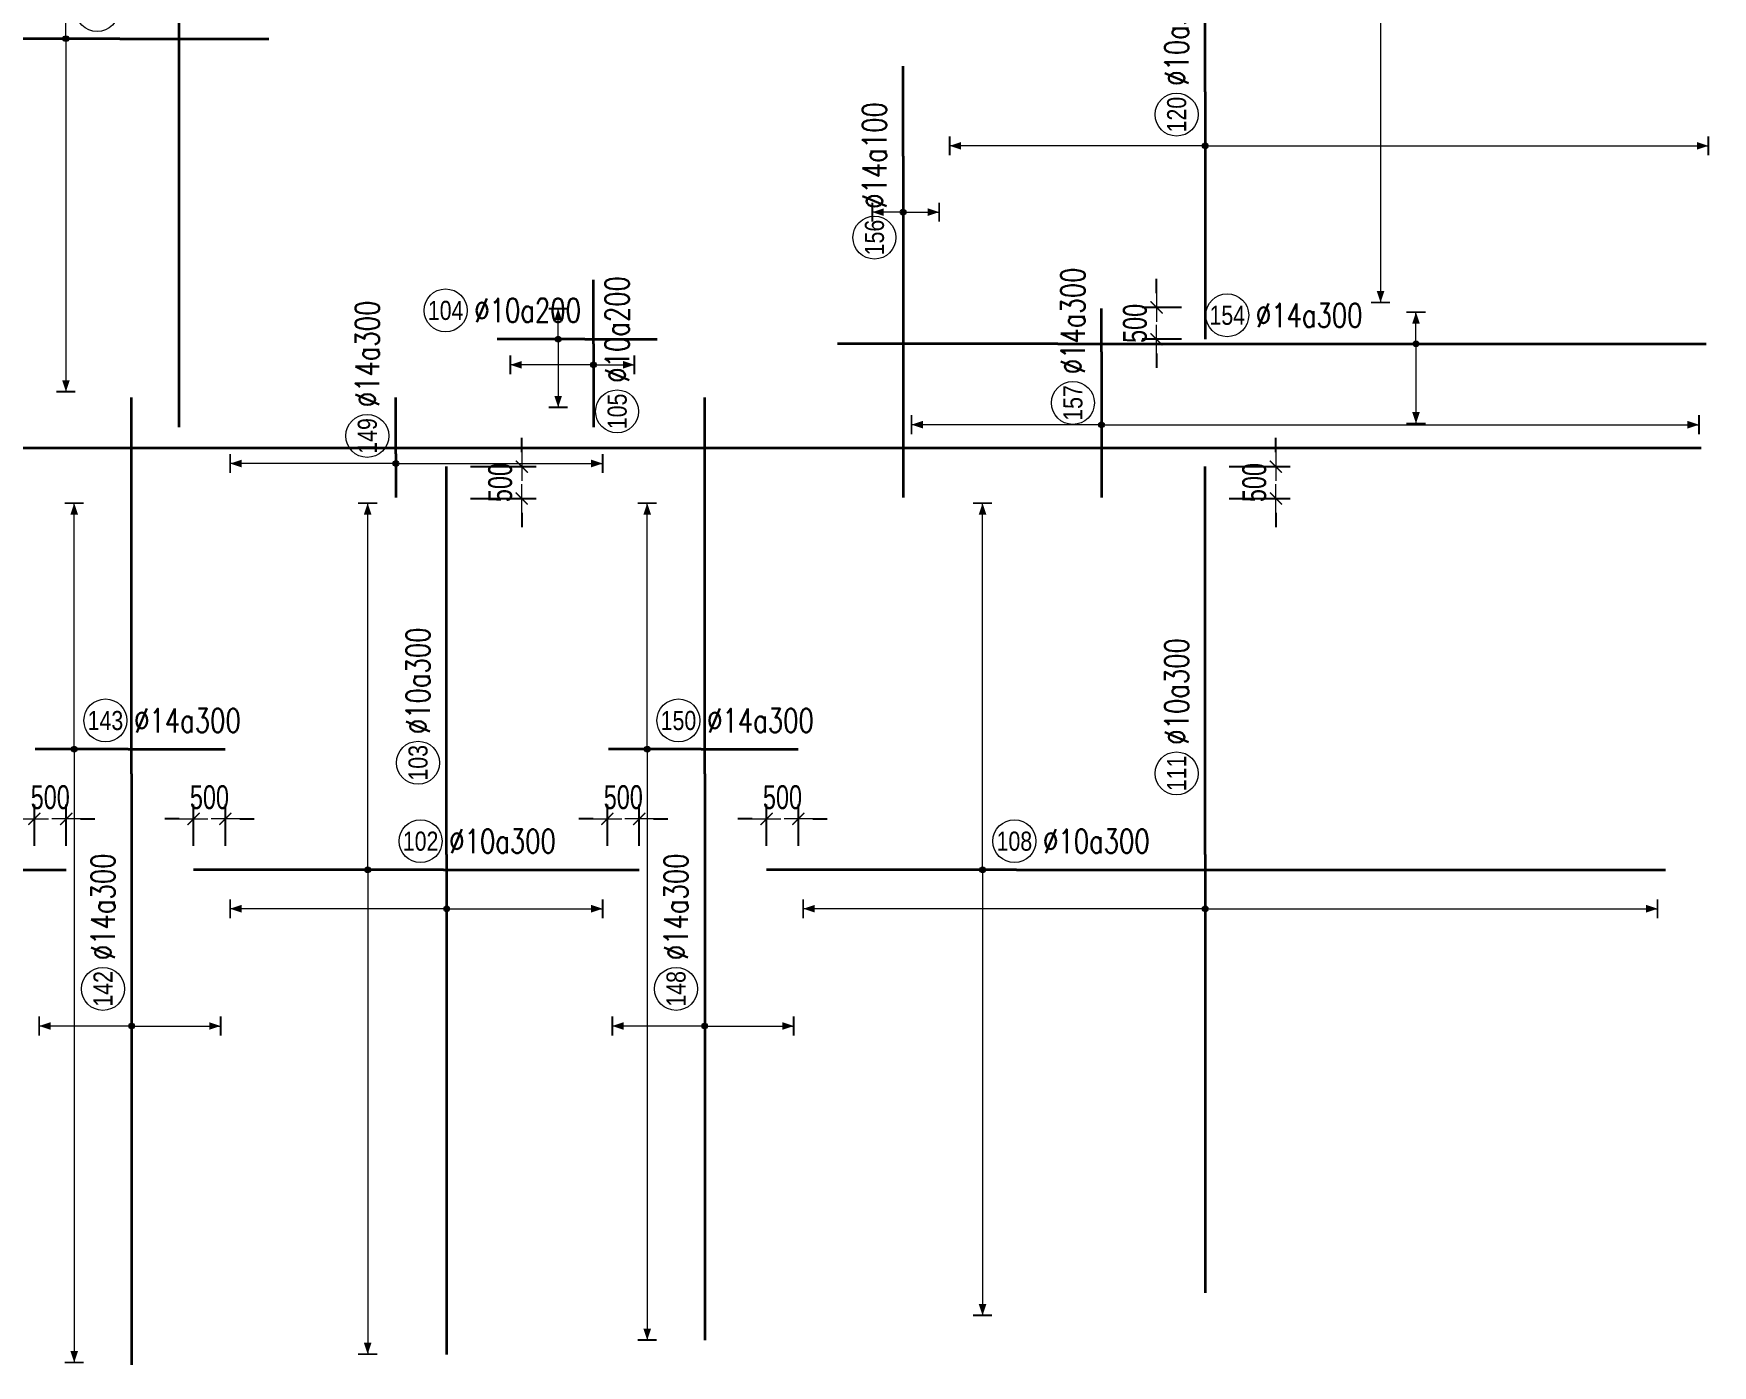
# Model space of a CAD drawing. Header units: millimetres. Extents: x -179076 to 505271, y -34263 to 117995.
# Drawn here: x 62188 to 88556, y 37081 to 58000 of the extents above; entities that cross this region are included whole.
import ezdxf
from ezdxf.enums import TextEntityAlignment as Align

# ---------------------------------------------------------------- set-up
doc = ezdxf.new("R2010")
doc.units = ezdxf.units.MM
doc.layers.get('0').update_dxf_attribs({"lineweight": 20})
doc.layers.get('Defpoints').update_dxf_attribs({"color": 151, "lineweight": 9})
for name, color, linetype, lineweight in [('NDC_S_DIM', 1, 'Continuous', 15), ('NDC_S_REBAR', 4, 'Continuous', 35), ('NDC_S_VN TEXT', 7, 'Continuous', 20)]:
    doc.layers.add(name, color=color, linetype=linetype, lineweight=lineweight)
doc.styles.add('ARIAL', font='arial.ttf', dxfattribs={"width": 0.8})
doc.styles.add('NDC_DIM', font='', dxfattribs={"width": 0.75})
doc.styles.add('NDC_EN TXT', font='romans.shx', dxfattribs={"width": 0.8})
doc.styles.get('NDC_DIM').set_extended_font_data('Dotum')
doc.dimstyles.new('NDC_dim_150', dxfattribs={"dimscale": 150, "dimtxt": 2.5, "dimasz": 1.5, "dimexe": 1.5, "dimexo": 2.5, "dimgap": 1, "dimtad": 1, "dimdec": 0, "dimzin": 0, "dimdsep": 46, "dimtxsty": 'NDC_DIM', "dimblk": 'DIMMARK', "dimcen": 0.09, "dimdle": 1.2, "dimclrd": 1, "dimclre": 1, "dimclrt": 3, "dimadec": 0, "dimazin": 0, "dimtfac": 1, "dimtdec": 0, "dimtix": 1, "dimtofl": 0, "dimtmove": 0, "dimatfit": 3, "dimfxl": 8, "dimfxlon": 1, "dimtolj": 1, "dimtzin": 0, "dimarcsym": 0})

# ---------------------------------------------------------------- blocks, each defined once
blk = doc.blocks.new('DIMMARK')
at = {"layer": 'NDC_S_DIM', "color": 1}
blk.add_line((-1.5, 0), (1, 0), dxfattribs=at)
at = {"layer": 'NDC_S_DIM', "color": 2, "const_width": 0.1}
blk.add_lwpolyline([(-0.42, -0.42), (0.42, 0.42)], dxfattribs=at)
blk = doc.blocks.new('*D256')
at = {"layer": 'Defpoints', "color": 0, "transparency": 16777216}
for p in [(79825, 53698), (80590, 53698), (80590, 53198)]:
    blk.add_point(p, dxfattribs=at)
at = {"layer": 'NDC_S_DIM', "color": 1, "lineweight": -2, "transparency": 16777216}
for p, q in [((79825, 53923), (79825, 54148)), ((80215, 53698), (79600, 53698)), ((80215, 53198), (79600, 53198)), ((79825, 52973), (79825, 52748))]:
    blk.add_line(p, q, dxfattribs=at)
at = {"layer": 'NDC_S_DIM', "color": 1, "lineweight": -2, "transparency": 16777216, "xscale": 225, "yscale": 225, "zscale": 225}
for p, rotation in [((79825, 53698), 270), ((79825, 53198), 90)]:
    blk.add_blockref('DIMMARK', p, dxfattribs=dict(at, rotation=rotation))
at = {"layer": 'NDC_S_DIM', "color": 3, "transparency": 16777216, "insert": (79487, 53448), "char_height": 375, "attachment_point": 5, "rotation": 90, "style": 'NDC_DIM'}
blk.add_mtext('\\A1;500', dxfattribs=at)
blk = doc.blocks.new('*D257')
at = {"layer": 'Defpoints', "color": 0, "transparency": 16777216}
for p in [(80590, 51198), (80590, 50698), (81700, 50698)]:
    blk.add_point(p, dxfattribs=at)
at = {"layer": 'NDC_S_DIM', "color": 1, "lineweight": -2, "transparency": 16777216}
for p, q in [((81700, 51423), (81700, 51648)), ((80965, 51198), (81925, 51198)), ((80965, 50698), (81925, 50698)), ((81700, 50473), (81700, 50248))]:
    blk.add_line(p, q, dxfattribs=at)
at = {"layer": 'NDC_S_DIM', "color": 1, "lineweight": -2, "transparency": 16777216, "xscale": 225, "yscale": 225, "zscale": 225}
for p, rotation in [((81700, 51198), 270), ((81700, 50698), 90)]:
    blk.add_blockref('DIMMARK', p, dxfattribs=dict(at, rotation=rotation))
at = {"layer": 'NDC_S_DIM', "color": 3, "transparency": 16777216, "insert": (81362, 50948), "char_height": 375, "attachment_point": 5, "rotation": 90, "style": 'NDC_DIM'}
blk.add_mtext('\\A1;500', dxfattribs=at)
blk = doc.blocks.new('*D258')
at = {"layer": 'Defpoints', "color": 0, "transparency": 16777216}
for p in [(74200, 45666), (73700, 44865), (74200, 44865)]:
    blk.add_point(p, dxfattribs=at)
at = {"layer": 'NDC_S_DIM', "color": 1, "lineweight": -2, "transparency": 16777216}
for p, q in [((73700, 45240), (73700, 45891)), ((74200, 45240), (74200, 45891)), ((73475, 45666), (73250, 45666)), ((74425, 45666), (74650, 45666))]:
    blk.add_line(p, q, dxfattribs=at)
at = {"layer": 'NDC_S_DIM', "color": 1, "lineweight": -2, "transparency": 16777216, "xscale": 225, "yscale": 225, "zscale": 225}
blk.add_blockref('DIMMARK', (73700, 45666), dxfattribs=at)
at = {"layer": 'NDC_S_DIM', "color": 1, "lineweight": -2, "transparency": 16777216, "xscale": 225, "yscale": 225, "zscale": 225, "rotation": 180}
blk.add_blockref('DIMMARK', (74200, 45666), dxfattribs=at)
at = {"layer": 'NDC_S_DIM', "color": 3, "transparency": 16777216, "insert": (73950, 46004), "char_height": 375, "attachment_point": 5, "style": 'NDC_DIM'}
blk.add_mtext('\\A1;500', dxfattribs=at)
blk = doc.blocks.new('*D259')
at = {"layer": 'Defpoints', "color": 0, "transparency": 16777216}
for p in [(71200, 45666), (71200, 44865), (71700, 44865)]:
    blk.add_point(p, dxfattribs=at)
at = {"layer": 'NDC_S_DIM', "color": 1, "lineweight": -2, "transparency": 16777216}
for p, q in [((71200, 45240), (71200, 45891)), ((71700, 45240), (71700, 45891)), ((70975, 45666), (70750, 45666)), ((71925, 45666), (72150, 45666))]:
    blk.add_line(p, q, dxfattribs=at)
at = {"layer": 'NDC_S_DIM', "color": 1, "lineweight": -2, "transparency": 16777216, "xscale": 225, "yscale": 225, "zscale": 225}
blk.add_blockref('DIMMARK', (71200, 45666), dxfattribs=at)
at = {"layer": 'NDC_S_DIM', "color": 1, "lineweight": -2, "transparency": 16777216, "xscale": 225, "yscale": 225, "zscale": 225, "rotation": 180}
blk.add_blockref('DIMMARK', (71700, 45666), dxfattribs=at)
at = {"layer": 'NDC_S_DIM', "color": 3, "transparency": 16777216, "insert": (71450, 46004), "char_height": 375, "attachment_point": 5, "style": 'NDC_DIM'}
blk.add_mtext('\\A1;500', dxfattribs=at)
blk = doc.blocks.new('*D260')
at = {"layer": 'Defpoints', "color": 0, "transparency": 16777216}
for p in [(65200, 45666), (64700, 44865), (65200, 44865)]:
    blk.add_point(p, dxfattribs=at)
at = {"layer": 'NDC_S_DIM', "color": 1, "lineweight": -2, "transparency": 16777216}
for p, q in [((64700, 45240), (64700, 45891)), ((65200, 45240), (65200, 45891)), ((64475, 45666), (64250, 45666)), ((65425, 45666), (65650, 45666))]:
    blk.add_line(p, q, dxfattribs=at)
at = {"layer": 'NDC_S_DIM', "color": 1, "lineweight": -2, "transparency": 16777216, "xscale": 225, "yscale": 225, "zscale": 225}
blk.add_blockref('DIMMARK', (64700, 45666), dxfattribs=at)
at = {"layer": 'NDC_S_DIM', "color": 1, "lineweight": -2, "transparency": 16777216, "xscale": 225, "yscale": 225, "zscale": 225, "rotation": 180}
blk.add_blockref('DIMMARK', (65200, 45666), dxfattribs=at)
at = {"layer": 'NDC_S_DIM', "color": 3, "transparency": 16777216, "insert": (64950, 46004), "char_height": 375, "attachment_point": 5, "style": 'NDC_DIM'}
blk.add_mtext('\\A1;500', dxfattribs=at)
blk = doc.blocks.new('*D261')
at = {"layer": 'Defpoints', "color": 0, "transparency": 16777216}
for p in [(62200, 45666), (62200, 44865), (62700, 44865)]:
    blk.add_point(p, dxfattribs=at)
at = {"layer": 'NDC_S_DIM', "color": 1, "lineweight": -2, "transparency": 16777216}
for p, q in [((62200, 45240), (62200, 45891)), ((62700, 45240), (62700, 45891)), ((61975, 45666), (61750, 45666)), ((62925, 45666), (63150, 45666))]:
    blk.add_line(p, q, dxfattribs=at)
at = {"layer": 'NDC_S_DIM', "color": 1, "lineweight": -2, "transparency": 16777216, "xscale": 225, "yscale": 225, "zscale": 225}
blk.add_blockref('DIMMARK', (62200, 45666), dxfattribs=at)
at = {"layer": 'NDC_S_DIM', "color": 1, "lineweight": -2, "transparency": 16777216, "xscale": 225, "yscale": 225, "zscale": 225, "rotation": 180}
blk.add_blockref('DIMMARK', (62700, 45666), dxfattribs=at)
at = {"layer": 'NDC_S_DIM', "color": 3, "transparency": 16777216, "insert": (62450, 46004), "char_height": 375, "attachment_point": 5, "style": 'NDC_DIM'}
blk.add_mtext('\\A1;500', dxfattribs=at)
blk = doc.blocks.new('*D269')
at = {"layer": 'Defpoints', "color": 0, "transparency": 16777216}
for p in [(68675, 51198), (68675, 50698), (69855, 50698)]:
    blk.add_point(p, dxfattribs=at)
at = {"layer": 'NDC_S_DIM', "color": 1, "lineweight": -2, "transparency": 16777216}
for p, q in [((69855, 51423), (69855, 51648)), ((69050, 51198), (70080, 51198)), ((69050, 50698), (70080, 50698)), ((69855, 50473), (69855, 50248))]:
    blk.add_line(p, q, dxfattribs=at)
at = {"layer": 'NDC_S_DIM', "color": 1, "lineweight": -2, "transparency": 16777216, "xscale": 225, "yscale": 225, "zscale": 225}
for p, rotation in [((69855, 51198), 270), ((69855, 50698), 90)]:
    blk.add_blockref('DIMMARK', p, dxfattribs=dict(at, rotation=rotation))
at = {"layer": 'NDC_S_DIM', "color": 3, "transparency": 16777216, "insert": (69518, 50948), "char_height": 375, "attachment_point": 5, "rotation": 90, "style": 'NDC_DIM'}
blk.add_mtext('\\A1;500', dxfattribs=at)
blk = doc.blocks.new('*U420')
h = blk.add_hatch(color=6)
edge = h.paths.add_edge_path()
edge.add_arc((-7.93, 0), 0.3, 0, 360)
at = {"layer": 'NDC_S_DIM', "color": 8}
for q in [(-7.93, 38.39), (-7.93, -51.8)]:
    blk.add_line((-7.93, 0), q, dxfattribs=at)
for points in [[(-8.93, 38.39, 0.2, 0.2, 0), (-6.93, 38.39, 0, 0, 0)], [(-8.93, -51.8, 0.2, 0.2, 0), (-6.93, -51.8, 0, 0, 0)]]:
    blk.add_lwpolyline(points, format="xyseb", dxfattribs=at)
at = {"layer": 'NDC_S_DIM'}
blk.add_circle((-2.39, 3), 2.25, dxfattribs=at)
at = {"layer": 'NDC_S_DIM', "color": 6}
blk.add_circle((-7.93, 0), 0.3, dxfattribs=at)
at = {"layer": 'NDC_S_DIM', "color": 8}
for points in [[(-8.33, 37.19), (-7.93, 38.39), (-7.53, 37.19)], [(-8.33, -50.6), (-7.93, -51.8), (-7.53, -50.6)]]:
    blk.add_solid(points, dxfattribs=at)
at = {"layer": 'NDC_S_REBAR'}
for p, q in [((0, 0), (-26.16, 0)), ((-26.16, 0), (-26.16, 0)), ((0, 0), (20.5, 0)), ((20.5, 0), (20.5, 0)), ((20.5, 0), (20.5, 0)), ((-26.16, 0), (-26.16, 0))]:
    blk.add_line(p, q, dxfattribs=at)
at = {"layer": 'NDC_S_VN TEXT', "style": 'ARIAL', "width": 0.8}
blk.add_attdef('KHT', text='', height=2, dxfattribs=at).set_placement((-2.39, 3), align=Align.MIDDLE_CENTER)
at = {"layer": 'NDC_S_VN TEXT', "color": 3, "style": 'NDC_EN TXT', "width": 0.75}
blk.add_attdef('DKT', (0.61, 1.75), '', height=2.5, dxfattribs=at)
blk = doc.blocks.new('*U419')
h = blk.add_hatch(color=6)
edge = h.paths.add_edge_path()
edge.add_arc((-7.93, 0), 0.3, 0, 360)
at = {"layer": 'NDC_S_DIM', "color": 8}
for q in [(-7.93, 38.39), (-7.93, -50.72)]:
    blk.add_line((-7.93, 0), q, dxfattribs=at)
for points in [[(-8.93, 38.39, 0.2, 0.2, 0), (-6.93, 38.39, 0, 0, 0)], [(-8.93, -50.72, 0.2, 0.2, 0), (-6.93, -50.72, 0, 0, 0)]]:
    blk.add_lwpolyline(points, format="xyseb", dxfattribs=at)
at = {"layer": 'NDC_S_DIM'}
blk.add_circle((-2.39, 3), 2.25, dxfattribs=at)
at = {"layer": 'NDC_S_DIM', "color": 6}
blk.add_circle((-7.93, 0), 0.3, dxfattribs=at)
at = {"layer": 'NDC_S_DIM', "color": 8}
for points in [[(-8.33, 37.19), (-7.93, 38.39), (-7.53, 37.19)], [(-8.33, -49.52), (-7.93, -50.72), (-7.53, -49.52)]]:
    blk.add_solid(points, dxfattribs=at)
at = {"layer": 'NDC_S_REBAR'}
for p, q in [((0, 0), (-26.16, 0)), ((-26.16, 0), (-26.16, 0)), ((0, 0), (20.5, 0)), ((20.5, 0), (20.5, 0)), ((20.5, 0), (20.5, 0)), ((-26.16, 0), (-26.16, 0))]:
    blk.add_line(p, q, dxfattribs=at)
at = {"layer": 'NDC_S_VN TEXT', "style": 'ARIAL', "width": 0.8}
blk.add_attdef('KHT', text='', height=2, dxfattribs=at).set_placement((-2.39, 3), align=Align.MIDDLE_CENTER)
at = {"layer": 'NDC_S_VN TEXT', "color": 3, "style": 'NDC_EN TXT', "width": 0.75}
blk.add_attdef('DKT', (0.61, 1.75), '', height=2.5, dxfattribs=at)
blk = doc.blocks.new('*U418')
h = blk.add_hatch(color=6)
edge = h.paths.add_edge_path()
edge.add_arc((-3.55, 0), 0.3, 0, 360)
at = {"layer": 'NDC_S_DIM', "color": 8}
for q in [(-3.55, 38.39), (-3.55, -46.66)]:
    blk.add_line((-3.55, 0), q, dxfattribs=at)
for points in [[(-4.55, 38.39, 0.2, 0.2, 0), (-2.55, 38.39, 0, 0, 0)], [(-4.55, -46.66, 0.2, 0.2, 0), (-2.55, -46.66, 0, 0, 0)]]:
    blk.add_lwpolyline(points, format="xyseb", dxfattribs=at)
at = {"layer": 'NDC_S_DIM'}
blk.add_circle((-0.22, 3), 2.25, dxfattribs=at)
at = {"layer": 'NDC_S_DIM', "color": 6}
blk.add_circle((-3.55, 0), 0.3, dxfattribs=at)
at = {"layer": 'NDC_S_DIM', "color": 8}
for points in [[(-3.95, 37.19), (-3.55, 38.39), (-3.15, 37.19)], [(-3.95, -45.46), (-3.55, -46.66), (-3.15, -45.46)]]:
    blk.add_solid(points, dxfattribs=at)
at = {"layer": 'NDC_S_REBAR'}
for p, q in [((0, 0), (-26.16, 0)), ((-26.16, 0), (-26.16, 0)), ((0, 0), (67.96, 0)), ((67.96, 0), (67.96, 0)), ((67.96, 0), (67.96, 0)), ((-26.16, 0), (-26.16, 0))]:
    blk.add_line(p, q, dxfattribs=at)
at = {"layer": 'NDC_S_VN TEXT', "style": 'ARIAL', "width": 0.8}
blk.add_attdef('KHT', text='', height=2, dxfattribs=at).set_placement((-0.22, 3), align=Align.MIDDLE_CENTER)
at = {"layer": 'NDC_S_VN TEXT', "color": 3, "style": 'NDC_EN TXT', "width": 0.75}
blk.add_attdef('DKT', (2.78, 1.75), '', height=2.5, dxfattribs=at)
blk = doc.blocks.new('*U417')
h = blk.add_hatch(color=6)
edge = h.paths.add_edge_path()
edge.add_arc((13.48, 0), 0.3, 0, 360)
at = {"layer": 'NDC_S_DIM', "color": 8}
for q in [(13.48, 21.35), (13.48, -34.98)]:
    blk.add_line((13.48, 0), q, dxfattribs=at)
for points in [[(12.48, 21.35, 0.2, 0.2, 0), (14.48, 21.35, 0, 0, 0)], [(12.48, -34.98, 0.2, 0.2, 0), (14.48, -34.98, 0, 0, 0)]]:
    blk.add_lwpolyline(points, format="xyseb", dxfattribs=at)
at = {"layer": 'NDC_S_DIM'}
blk.add_circle((10.66, 3), 2.25, dxfattribs=at)
at = {"layer": 'NDC_S_DIM', "color": 6}
blk.add_circle((13.48, 0), 0.3, dxfattribs=at)
at = {"layer": 'NDC_S_DIM', "color": 8}
for points in [[(13.08, 20.15), (13.48, 21.35), (13.88, 20.15)], [(13.08, -33.78), (13.48, -34.98), (13.88, -33.78)]]:
    blk.add_solid(points, dxfattribs=at)
at = {"layer": 'NDC_S_REBAR'}
for p, q in [((0, 0), (-43.37, 0)), ((-43.37, 0), (-43.37, 0)), ((0, 0), (48.22, 0)), ((48.22, 0), (48.22, 0)), ((48.22, 0), (48.22, 0)), ((-43.37, 0), (-43.37, 0))]:
    blk.add_line(p, q, dxfattribs=at)
at = {"layer": 'NDC_S_VN TEXT', "style": 'ARIAL', "width": 0.8}
blk.add_attdef('KHT', text='', height=2, dxfattribs=at).set_placement((10.66, 3), align=Align.MIDDLE_CENTER)
at = {"layer": 'NDC_S_VN TEXT', "color": 3, "style": 'NDC_EN TXT', "width": 0.75}
blk.add_attdef('DKT', (13.66, 1.75), '', height=2.5, dxfattribs=at)
blk = doc.blocks.new('*U409')
h = blk.add_hatch(color=6)
edge = h.paths.add_edge_path()
edge.add_arc((-5.66, 0), 0.3, 0, 360)
at = {"layer": 'NDC_S_DIM', "color": 8}
for q in [(-5.66, 25.75), (-5.66, -64.23)]:
    blk.add_line((-5.66, 0), q, dxfattribs=at)
for points in [[(-6.66, 25.75, 0.2, 0.2, 0), (-4.66, 25.75, 0, 0, 0)], [(-6.66, -64.23, 0.2, 0.2, 0), (-4.66, -64.23, 0, 0, 0)]]:
    blk.add_lwpolyline(points, format="xyseb", dxfattribs=at)
at = {"layer": 'NDC_S_DIM'}
blk.add_circle((-2.39, 3), 2.25, dxfattribs=at)
at = {"layer": 'NDC_S_DIM', "color": 6}
blk.add_circle((-5.66, 0), 0.3, dxfattribs=at)
at = {"layer": 'NDC_S_DIM', "color": 8}
for points in [[(-6.06, 24.55), (-5.66, 25.75), (-5.26, 24.55)], [(-6.06, -63.03), (-5.66, -64.23), (-5.26, -63.03)]]:
    blk.add_solid(points, dxfattribs=at)
at = {"layer": 'NDC_S_REBAR'}
for p, q in [((0, 0), (-9.73, 0)), ((-9.73, 0), (-9.73, 0)), ((0, 0), (10.15, 0)), ((10.15, 0), (10.15, 0)), ((10.15, 0), (10.15, 0)), ((-9.73, 0), (-9.73, 0))]:
    blk.add_line(p, q, dxfattribs=at)
at = {"layer": 'NDC_S_VN TEXT', "style": 'ARIAL', "width": 0.8}
blk.add_attdef('KHT', text='', height=2, dxfattribs=at).set_placement((-2.39, 3), align=Align.MIDDLE_CENTER)
at = {"layer": 'NDC_S_VN TEXT', "color": 3, "style": 'NDC_EN TXT', "width": 0.75}
blk.add_attdef('DKT', (0.61, 1.75), '', height=2.5, dxfattribs=at)
blk = doc.blocks.new('*U408')
h = blk.add_hatch(color=6)
edge = h.paths.add_edge_path()
edge.add_arc((-5.66, 0), 0.3, 0, 360)
at = {"layer": 'NDC_S_DIM', "color": 8}
for q in [(-5.66, 25.75), (-5.66, -61.88)]:
    blk.add_line((-5.66, 0), q, dxfattribs=at)
for points in [[(-6.66, 25.75, 0.2, 0.2, 0), (-4.66, 25.75, 0, 0, 0)], [(-6.66, -61.88, 0.2, 0.2, 0), (-4.66, -61.88, 0, 0, 0)]]:
    blk.add_lwpolyline(points, format="xyseb", dxfattribs=at)
at = {"layer": 'NDC_S_DIM'}
blk.add_circle((-2.39, 3), 2.25, dxfattribs=at)
at = {"layer": 'NDC_S_DIM', "color": 6}
blk.add_circle((-5.66, 0), 0.3, dxfattribs=at)
at = {"layer": 'NDC_S_DIM', "color": 8}
for points in [[(-6.06, 24.55), (-5.66, 25.75), (-5.26, 24.55)], [(-6.06, -60.68), (-5.66, -61.88), (-5.26, -60.68)]]:
    blk.add_solid(points, dxfattribs=at)
at = {"layer": 'NDC_S_REBAR'}
for p, q in [((0, 0), (-9.73, 0)), ((-9.73, 0), (-9.73, 0)), ((0, 0), (10.15, 0)), ((10.15, 0), (10.15, 0)), ((10.15, 0), (10.15, 0)), ((-9.73, 0), (-9.73, 0))]:
    blk.add_line(p, q, dxfattribs=at)
at = {"layer": 'NDC_S_VN TEXT', "style": 'ARIAL', "width": 0.8}
blk.add_attdef('KHT', text='', height=2, dxfattribs=at).set_placement((-2.39, 3), align=Align.MIDDLE_CENTER)
at = {"layer": 'NDC_S_VN TEXT', "color": 3, "style": 'NDC_EN TXT', "width": 0.75}
blk.add_attdef('DKT', (0.61, 1.75), '', height=2.5, dxfattribs=at)
blk = doc.blocks.new('*U399')
h = blk.add_hatch(color=6)
edge = h.paths.add_edge_path()
edge.add_arc((-5.66, 0), 0.3, 0, 360)
at = {"layer": 'NDC_S_DIM', "color": 8}
for q in [(-5.66, 22.67), (-5.66, -16.33)]:
    blk.add_line((-5.66, 0), q, dxfattribs=at)
for points in [[(-6.66, 22.67, 0.2, 0.2, 0), (-4.66, 22.67, 0, 0, 0)], [(-6.66, -16.33, 0.2, 0.2, 0), (-4.66, -16.33, 0, 0, 0)]]:
    blk.add_lwpolyline(points, format="xyseb", dxfattribs=at)
at = {"layer": 'NDC_S_DIM'}
blk.add_circle((9.62, 3), 2.25, dxfattribs=at)
at = {"layer": 'NDC_S_DIM', "color": 6}
blk.add_circle((-5.66, 0), 0.3, dxfattribs=at)
at = {"layer": 'NDC_S_DIM', "color": 8}
for points in [[(-6.06, 21.47), (-5.66, 22.67), (-5.26, 21.47)], [(-6.06, -15.13), (-5.66, -16.33), (-5.26, -15.13)]]:
    blk.add_solid(points, dxfattribs=at)
at = {"layer": 'NDC_S_REBAR'}
for p, q in [((0, 0), (-52.32, 0)), ((-52.32, 0), (-52.32, 0)), ((0, 0), (40.64, 0)), ((40.64, 0), (40.64, 0)), ((40.64, 0), (40.64, 0)), ((-52.32, 0), (-52.32, 0))]:
    blk.add_line(p, q, dxfattribs=at)
at = {"layer": 'NDC_S_VN TEXT', "style": 'ARIAL', "width": 0.8}
blk.add_attdef('KHT', text='', height=2, dxfattribs=at).set_placement((9.62, 3), align=Align.MIDDLE_CENTER)
at = {"layer": 'NDC_S_VN TEXT', "color": 3, "style": 'NDC_EN TXT', "width": 0.75}
blk.add_attdef('DKT', (12.62, 1.75), '', height=2.5, dxfattribs=at)
blk = doc.blocks.new('*U398')
h = blk.add_hatch(color=6)
edge = h.paths.add_edge_path()
edge.add_arc((-5.66, 0), 0.3, 0, 360)
at = {"layer": 'NDC_S_DIM', "color": 8}
for q in [(-5.66, 42.1), (-5.66, -47.35)]:
    blk.add_line((-5.66, 0), q, dxfattribs=at)
for points in [[(-6.66, 42.1, 0.2, 0.2, 0), (-4.66, 42.1, 0, 0, 0)], [(-6.66, -47.35, 0.2, 0.2, 0), (-4.66, -47.35, 0, 0, 0)]]:
    blk.add_lwpolyline(points, format="xyseb", dxfattribs=at)
at = {"layer": 'NDC_S_DIM'}
blk.add_circle((8.51, 3), 2.25, dxfattribs=at)
at = {"layer": 'NDC_S_DIM', "color": 6}
blk.add_circle((-5.66, 0), 0.3, dxfattribs=at)
at = {"layer": 'NDC_S_DIM', "color": 8}
for points in [[(-6.06, 40.9), (-5.66, 42.1), (-5.26, 40.9)], [(-6.06, -46.15), (-5.66, -47.35), (-5.26, -46.15)]]:
    blk.add_solid(points, dxfattribs=at)
at = {"layer": 'NDC_S_REBAR'}
for p, q in [((0, 0), (-45.89, 0)), ((-45.89, 0), (-45.89, 0)), ((0, 0), (40.64, 0)), ((40.64, 0), (40.64, 0)), ((40.64, 0), (40.64, 0)), ((-45.89, 0), (-45.89, 0))]:
    blk.add_line(p, q, dxfattribs=at)
at = {"layer": 'NDC_S_VN TEXT', "style": 'ARIAL', "width": 0.8}
blk.add_attdef('KHT', text='', height=2, dxfattribs=at).set_placement((8.51, 3), align=Align.MIDDLE_CENTER)
at = {"layer": 'NDC_S_VN TEXT', "color": 3, "style": 'NDC_EN TXT', "width": 0.75}
blk.add_attdef('DKT', (11.51, 1.75), '', height=2.5, dxfattribs=at)
blk = doc.blocks.new('*U391')
h = blk.add_hatch(color=6)
edge = h.paths.add_edge_path()
edge.add_arc((-26.39, 0), 0.3, 0, 360)
at = {"layer": 'NDC_S_DIM', "color": 8}
for q in [(-26.39, 9.68), (-26.39, -9.32)]:
    blk.add_line((-26.39, 0), q, dxfattribs=at)
for points in [[(-27.39, 9.68, 0.2, 0.2, 0), (-25.39, 9.68, 0, 0, 0)], [(-27.39, -9.32, 0.2, 0.2, 0), (-25.39, -9.32, 0, 0, 0)]]:
    blk.add_lwpolyline(points, format="xyseb", dxfattribs=at)
at = {"layer": 'NDC_S_DIM'}
blk.add_circle((-22.5, 3), 2.25, dxfattribs=at)
at = {"layer": 'NDC_S_DIM', "color": 6}
blk.add_circle((-26.39, 0), 0.3, dxfattribs=at)
at = {"layer": 'NDC_S_DIM', "color": 8}
for points in [[(-26.79, 8.48), (-26.39, 9.68), (-25.99, 8.48)], [(-26.79, -8.12), (-26.39, -9.32), (-25.99, -8.12)]]:
    blk.add_solid(points, dxfattribs=at)
at = {"layer": 'NDC_S_REBAR'}
for p, q in [((0, 0), (-61.88, 0)), ((-61.88, 0), (-61.88, 0)), ((0, 0), (39.42, 0)), ((39.42, 0), (39.42, 0)), ((39.42, 0), (39.42, 0)), ((-61.88, 0), (-61.88, 0))]:
    blk.add_line(p, q, dxfattribs=at)
at = {"layer": 'NDC_S_VN TEXT', "style": 'ARIAL', "width": 0.8}
blk.add_attdef('KHT', text='', height=2, dxfattribs=at).set_placement((-22.5, 3), align=Align.MIDDLE_CENTER)
at = {"layer": 'NDC_S_VN TEXT', "color": 3, "style": 'NDC_EN TXT', "width": 0.75}
blk.add_attdef('DKT', (-19.5, 1.75), '', height=2.5, dxfattribs=at)
blk = doc.blocks.new('*U390')
h = blk.add_hatch(color=6)
edge = h.paths.add_edge_path()
edge.add_arc((-26.39, 0), 0.3, 0, 360)
at = {"layer": 'NDC_S_DIM', "color": 8}
for q in [(-26.39, 9.68), (-26.39, -9.32)]:
    blk.add_line((-26.39, 0), q, dxfattribs=at)
for points in [[(-27.39, 9.68, 0.2, 0.2, 0), (-25.39, 9.68, 0, 0, 0)], [(-27.39, -9.32, 0.2, 0.2, 0), (-25.39, -9.32, 0, 0, 0)]]:
    blk.add_lwpolyline(points, format="xyseb", dxfattribs=at)
at = {"layer": 'NDC_S_DIM'}
blk.add_circle((-22.5, 3), 2.25, dxfattribs=at)
at = {"layer": 'NDC_S_DIM', "color": 6}
blk.add_circle((-26.39, 0), 0.3, dxfattribs=at)
at = {"layer": 'NDC_S_DIM', "color": 8}
for points in [[(-26.79, 8.48), (-26.39, 9.68), (-25.99, 8.48)], [(-26.79, -8.12), (-26.39, -9.32), (-25.99, -8.12)]]:
    blk.add_solid(points, dxfattribs=at)
at = {"layer": 'NDC_S_REBAR'}
for p, q in [((0, 0), (-59.27, 0)), ((-59.27, 0), (-59.27, 0)), ((0, 0), (39.42, 0)), ((39.42, 0), (39.42, 0)), ((39.42, 0), (39.42, 0)), ((-59.27, 0), (-59.27, 0))]:
    blk.add_line(p, q, dxfattribs=at)
at = {"layer": 'NDC_S_VN TEXT', "style": 'ARIAL', "width": 0.8}
blk.add_attdef('KHT', text='', height=2, dxfattribs=at).set_placement((-22.5, 3), align=Align.MIDDLE_CENTER)
at = {"layer": 'NDC_S_VN TEXT', "color": 3, "style": 'NDC_EN TXT', "width": 0.75}
blk.add_attdef('DKT', (-19.5, 1.75), '', height=2.5, dxfattribs=at)
blk = doc.blocks.new('*U384')
h = blk.add_hatch(color=6)
edge = h.paths.add_edge_path()
edge.add_arc((-5.66, 0), 0.3, 0, 360)
at = {"layer": 'NDC_S_DIM', "color": 8}
for q in [(-5.66, 26.77), (-5.66, -52.67)]:
    blk.add_line((-5.66, 0), q, dxfattribs=at)
for points in [[(-6.66, 26.77, 0.2, 0.2, 0), (-4.66, 26.77, 0, 0, 0)], [(-6.66, -52.67, 0.2, 0.2, 0), (-4.66, -52.67, 0, 0, 0)]]:
    blk.add_lwpolyline(points, format="xyseb", dxfattribs=at)
at = {"layer": 'NDC_S_DIM'}
blk.add_circle((-2.39, 3), 2.25, dxfattribs=at)
at = {"layer": 'NDC_S_DIM', "color": 6}
blk.add_circle((-5.66, 0), 0.3, dxfattribs=at)
at = {"layer": 'NDC_S_DIM', "color": 8}
for points in [[(-6.06, 25.57), (-5.66, 26.77), (-5.26, 25.57)], [(-6.06, -51.47), (-5.66, -52.67), (-5.26, -51.47)]]:
    blk.add_solid(points, dxfattribs=at)
at = {"layer": 'NDC_S_REBAR'}
for p, q in [((0, 0), (-25.91, 0)), ((-25.91, 0), (-25.91, 0)), ((0, 0), (38.09, 0)), ((38.09, 0), (38.09, 0)), ((38.09, 0), (38.09, 0)), ((-25.91, 0), (-25.91, 0))]:
    blk.add_line(p, q, dxfattribs=at)
at = {"layer": 'NDC_S_VN TEXT', "style": 'ARIAL', "width": 0.8}
blk.add_attdef('KHT', text='', height=2, dxfattribs=at).set_placement((-2.39, 3), align=Align.MIDDLE_CENTER)
at = {"layer": 'NDC_S_VN TEXT', "color": 3, "style": 'NDC_EN TXT', "width": 0.75}
blk.add_attdef('DKT', (0.61, 1.75), '', height=2.5, dxfattribs=at)
blk = doc.blocks.new('*U383')
h = blk.add_hatch(color=6)
edge = h.paths.add_edge_path()
edge.add_arc((-7.62, 0), 0.3, 0, 360)
at = {"layer": 'NDC_S_DIM', "color": 8}
for q in [(-7.62, 19.9), (-7.62, -62.55)]:
    blk.add_line((-7.62, 0), q, dxfattribs=at)
for points in [[(-8.62, 19.9, 0.2, 0.2, 0), (-6.62, 19.9, 0, 0, 0)], [(-8.62, -62.55, 0.2, 0.2, 0), (-6.62, -62.55, 0, 0, 0)]]:
    blk.add_lwpolyline(points, format="xyseb", dxfattribs=at)
at = {"layer": 'NDC_S_DIM'}
blk.add_circle((-5.34, 3), 2.25, dxfattribs=at)
at = {"layer": 'NDC_S_DIM', "color": 6}
blk.add_circle((-7.62, 0), 0.3, dxfattribs=at)
at = {"layer": 'NDC_S_DIM', "color": 8}
for points in [[(-8.02, 18.7), (-7.62, 19.9), (-7.22, 18.7)], [(-8.02, -61.35), (-7.62, -62.55), (-7.22, -61.35)]]:
    blk.add_solid(points, dxfattribs=at)
at = {"layer": 'NDC_S_REBAR'}
for p, q in [((0, 0), (-15.24, 0)), ((-15.24, 0), (-15.24, 0)), ((0, 0), (4.56, 0)), ((4.56, 0), (4.56, 0)), ((4.56, 0), (4.56, 0)), ((-15.24, 0), (-15.24, 0))]:
    blk.add_line(p, q, dxfattribs=at)
at = {"layer": 'NDC_S_VN TEXT', "style": 'ARIAL', "width": 0.8}
blk.add_attdef('KHT', text='', height=2, dxfattribs=at).set_placement((-5.34, 3), align=Align.MIDDLE_CENTER)
at = {"layer": 'NDC_S_VN TEXT', "color": 3, "style": 'NDC_EN TXT', "width": 0.75}
blk.add_attdef('DKT', (-2.34, 1.75), '', height=2.5, dxfattribs=at)
blk = doc.blocks.new('*U377')
h = blk.add_hatch(color=6)
edge = h.paths.add_edge_path()
edge.add_arc((-1.02, 0), 0.3, 0, 360)
at = {"layer": 'NDC_S_DIM', "color": 8}
for q in [(-1.02, 17.36), (-1.02, -21.64)]:
    blk.add_line((-1.02, 0), q, dxfattribs=at)
for points in [[(-2.02, 17.36, 0.2, 0.2, 0), (-0.02, 17.36, 0, 0, 0)], [(-2.02, -21.64, 0.2, 0.2, 0), (-0.02, -21.64, 0, 0, 0)]]:
    blk.add_lwpolyline(points, format="xyseb", dxfattribs=at)
at = {"layer": 'NDC_S_DIM'}
blk.add_circle((1.87, 3), 2.25, dxfattribs=at)
at = {"layer": 'NDC_S_DIM', "color": 6}
blk.add_circle((-1.02, 0), 0.3, dxfattribs=at)
at = {"layer": 'NDC_S_DIM', "color": 8}
for points in [[(-1.42, 16.16), (-1.02, 17.36), (-0.62, 16.16)], [(-1.42, -20.44), (-1.02, -21.64), (-0.62, -20.44)]]:
    blk.add_solid(points, dxfattribs=at)
at = {"layer": 'NDC_S_REBAR'}
for p, q in [((0, 0), (-4.57, 0)), ((-4.57, 0), (-4.57, 0)), ((0, 0), (5.9, 0)), ((5.9, 0), (5.9, 0)), ((5.9, 0), (5.9, 0)), ((-4.57, 0), (-4.57, 0))]:
    blk.add_line(p, q, dxfattribs=at)
at = {"layer": 'NDC_S_VN TEXT', "style": 'ARIAL', "width": 0.8}
blk.add_attdef('KHT', text='', height=2, dxfattribs=at).set_placement((1.87, 3), align=Align.MIDDLE_CENTER)
at = {"layer": 'NDC_S_VN TEXT', "color": 3, "style": 'NDC_EN TXT', "width": 0.75}
blk.add_attdef('DKT', (4.87, 1.75), '', height=2.5, dxfattribs=at)
blk = doc.blocks.new('*U376')
at = {"layer": 'NDC_S_REBAR'}
for p in [(0, 0), (281.19, 0), (281.19, 0)]:
    blk.add_line(p, (281.19, 0), dxfattribs=at)
at = {"layer": 'NDC_S_VN TEXT', "style": 'ARIAL', "width": 0.8}
blk.add_attdef('KHT', text='', height=2, dxfattribs=at).set_placement((35.24, -3.03), align=Align.MIDDLE_CENTER)
at = {"layer": 'NDC_S_VN TEXT', "color": 3, "style": 'NDC_EN TXT', "width": 0.75}
blk.add_attdef('DKT', (38.24, -4.28), '', height=2.5, dxfattribs=at)
blk = doc.blocks.new('*U375')
h = blk.add_hatch(color=6)
edge = h.paths.add_edge_path()
edge.add_arc((37.5, 0), 0.3, 0, 360)
at = {"layer": 'NDC_S_DIM', "color": 8}
for q in [(37.5, 3.33), (37.5, -8.34)]:
    blk.add_line((37.5, 0), q, dxfattribs=at)
for points in [[(36.5, 3.33, 0.2, 0.2, 0), (38.5, 3.33, 0, 0, 0)], [(36.5, -8.34, 0.2, 0.2, 0), (38.5, -8.34, 0, 0, 0)]]:
    blk.add_lwpolyline(points, format="xyseb", dxfattribs=at)
at = {"layer": 'NDC_S_DIM'}
blk.add_circle((17.74, 3), 2.25, dxfattribs=at)
at = {"layer": 'NDC_S_DIM', "color": 6}
blk.add_circle((37.5, 0), 0.3, dxfattribs=at)
at = {"layer": 'NDC_S_DIM', "color": 8}
for points in [[(37.1, 2.13), (37.5, 3.33), (37.9, 2.13)], [(37.1, -7.14), (37.5, -8.34), (37.9, -7.14)]]:
    blk.add_solid(points, dxfattribs=at)
at = {"layer": 'NDC_S_REBAR'}
for p, q in [((0, 0), (-23.06, 0)), ((-23.06, 0), (-23.06, 0)), ((0, 0), (67.89, 0)), ((67.89, 0), (67.89, 0)), ((67.89, 0), (67.89, 0)), ((-23.06, 0), (-23.06, 0))]:
    blk.add_line(p, q, dxfattribs=at)
at = {"layer": 'NDC_S_VN TEXT', "style": 'ARIAL', "width": 0.8}
blk.add_attdef('KHT', text='', height=2, dxfattribs=at).set_placement((17.74, 3), align=Align.MIDDLE_CENTER)
at = {"layer": 'NDC_S_VN TEXT', "color": 3, "style": 'NDC_EN TXT', "width": 0.75}
blk.add_attdef('DKT', (20.74, 1.75), '', height=2.5, dxfattribs=at)
blk = doc.blocks.new('*U374')
h = blk.add_hatch(color=6)
edge = h.paths.add_edge_path()
edge.add_arc((-5.66, 0), 0.3, 0, 360)
at = {"layer": 'NDC_S_DIM', "color": 8}
for q in [(-5.66, 38.03), (-5.66, -36.97)]:
    blk.add_line((-5.66, 0), q, dxfattribs=at)
for points in [[(-6.66, 38.03, 0.2, 0.2, 0), (-4.66, 38.03, 0, 0, 0)], [(-6.66, -36.97, 0.2, 0.2, 0), (-4.66, -36.97, 0, 0, 0)]]:
    blk.add_lwpolyline(points, format="xyseb", dxfattribs=at)
at = {"layer": 'NDC_S_DIM'}
blk.add_circle((-2.39, 3), 2.25, dxfattribs=at)
at = {"layer": 'NDC_S_DIM', "color": 6}
blk.add_circle((-5.66, 0), 0.3, dxfattribs=at)
at = {"layer": 'NDC_S_DIM', "color": 8}
for points in [[(-6.06, 36.83), (-5.66, 38.03), (-5.26, 36.83)], [(-6.06, -35.77), (-5.66, -36.97), (-5.26, -35.77)]]:
    blk.add_solid(points, dxfattribs=at)
at = {"layer": 'NDC_S_REBAR'}
for p, q in [((0, 0), (-10.83, 0)), ((-10.83, 0), (-10.83, 0)), ((0, 0), (15.57, 0)), ((15.57, 0), (15.57, 0)), ((15.57, 0), (15.57, 0)), ((-10.83, 0), (-10.83, 0))]:
    blk.add_line(p, q, dxfattribs=at)
at = {"layer": 'NDC_S_VN TEXT', "style": 'ARIAL', "width": 0.8}
blk.add_attdef('KHT', text='', height=2, dxfattribs=at).set_placement((-2.39, 3), align=Align.MIDDLE_CENTER)
at = {"layer": 'NDC_S_VN TEXT', "color": 3, "style": 'NDC_EN TXT', "width": 0.75}
blk.add_attdef('DKT', (0.61, 1.75), '', height=2.5, dxfattribs=at)
blk = doc.blocks.new('*U373')
h = blk.add_hatch(color=6)
edge = h.paths.add_edge_path()
edge.add_arc((-5.66, 0), 0.3, 0, 360)
at = {"layer": 'NDC_S_DIM', "color": 8}
for q in [(-5.66, 7.02), (-5.66, -14.65)]:
    blk.add_line((-5.66, 0), q, dxfattribs=at)
for points in [[(-6.66, 7.02, 0.2, 0.2, 0), (-4.66, 7.02, 0, 0, 0)], [(-6.66, -14.65, 0.2, 0.2, 0), (-4.66, -14.65, 0, 0, 0)]]:
    blk.add_lwpolyline(points, format="xyseb", dxfattribs=at)
at = {"layer": 'NDC_S_DIM'}
blk.add_circle((-2.39, 3), 2.25, dxfattribs=at)
at = {"layer": 'NDC_S_DIM', "color": 6}
blk.add_circle((-5.66, 0), 0.3, dxfattribs=at)
at = {"layer": 'NDC_S_DIM', "color": 8}
for points in [[(-6.06, 5.82), (-5.66, 7.02), (-5.26, 5.82)], [(-6.06, -13.45), (-5.66, -14.65), (-5.26, -13.45)]]:
    blk.add_solid(points, dxfattribs=at)
at = {"layer": 'NDC_S_REBAR'}
for p, q in [((0, 0), (-21.84, 0)), ((-21.84, 0), (-21.84, 0)), ((0, 0), (60.56, 0)), ((60.56, 0), (60.56, 0)), ((60.56, 0), (60.56, 0)), ((-21.84, 0), (-21.84, 0))]:
    blk.add_line(p, q, dxfattribs=at)
at = {"layer": 'NDC_S_VN TEXT', "style": 'ARIAL', "width": 0.8}
blk.add_attdef('KHT', text='', height=2, dxfattribs=at).set_placement((-2.39, 3), align=Align.MIDDLE_CENTER)
at = {"layer": 'NDC_S_VN TEXT', "color": 3, "style": 'NDC_EN TXT', "width": 0.75}
blk.add_attdef('DKT', (0.61, 1.75), '', height=2.5, dxfattribs=at)
blk = doc.blocks.new('*U361')
h = blk.add_hatch(color=6)
edge = h.paths.add_edge_path()
edge.add_arc((-5.86, 0), 0.3, 0, 360)
at = {"layer": 'NDC_S_DIM', "color": 8}
for q in [(-5.86, 3.22), (-5.86, -3.78)]:
    blk.add_line((-5.86, 0), q, dxfattribs=at)
for points in [[(-6.86, 3.22, 0.2, 0.2, 0), (-4.86, 3.22, 0, 0, 0)], [(-6.86, -3.78, 0.2, 0.2, 0), (-4.86, -3.78, 0, 0, 0)]]:
    blk.add_lwpolyline(points, format="xyseb", dxfattribs=at)
at = {"layer": 'NDC_S_DIM'}
blk.add_circle((-8.52, 3), 2.25, dxfattribs=at)
at = {"layer": 'NDC_S_DIM', "color": 6}
blk.add_circle((-5.86, 0), 0.3, dxfattribs=at)
at = {"layer": 'NDC_S_DIM', "color": 8}
for points in [[(-6.26, 2.02), (-5.86, 3.22), (-5.46, 2.02)], [(-6.26, -2.58), (-5.86, -3.78), (-5.46, -2.58)]]:
    blk.add_solid(points, dxfattribs=at)
at = {"layer": 'NDC_S_REBAR'}
for p, q in [((0, 0), (-35.73, 0)), ((-35.73, 0), (-35.73, 0)), ((0, 0), (9.41, 0)), ((9.41, 0), (9.41, 0)), ((9.41, 0), (9.41, 0)), ((-35.73, 0), (-35.73, 0))]:
    blk.add_line(p, q, dxfattribs=at)
at = {"layer": 'NDC_S_VN TEXT', "style": 'ARIAL', "width": 0.8}
blk.add_attdef('KHT', text='', height=2, dxfattribs=at).set_placement((-8.52, 3), align=Align.MIDDLE_CENTER)
at = {"layer": 'NDC_S_VN TEXT', "color": 3, "style": 'NDC_EN TXT', "width": 0.75}
blk.add_attdef('DKT', (-5.52, 1.75), '', height=2.5, dxfattribs=at)
blk = doc.blocks.new('*U359')
h = blk.add_hatch(color=6)
edge = h.paths.add_edge_path()
edge.add_arc((-2.78, 0), 0.3, 0, 360)
at = {"layer": 'NDC_S_DIM', "color": 8}
for q in [(-2.78, 3.18), (-2.78, -7.16)]:
    blk.add_line((-2.78, 0), q, dxfattribs=at)
for points in [[(-3.78, 3.18, 0.2, 0.2, 0), (-1.78, 3.18, 0, 0, 0)], [(-3.78, -7.16, 0.2, 0.2, 0), (-1.78, -7.16, 0, 0, 0)]]:
    blk.add_lwpolyline(points, format="xyseb", dxfattribs=at)
at = {"layer": 'NDC_S_DIM'}
blk.add_circle((-14.56, 3), 2.25, dxfattribs=at)
at = {"layer": 'NDC_S_DIM', "color": 6}
blk.add_circle((-2.78, 0), 0.3, dxfattribs=at)
at = {"layer": 'NDC_S_DIM', "color": 8}
for points in [[(-3.18, 1.98), (-2.78, 3.18), (-2.38, 1.98)], [(-3.18, -5.96), (-2.78, -7.16), (-2.38, -5.96)]]:
    blk.add_solid(points, dxfattribs=at)
at = {"layer": 'NDC_S_REBAR'}
for p, q in [((0, 0), (-9.16, 0)), ((-9.16, 0), (-9.16, 0)), ((0, 0), (7.57, 0)), ((7.57, 0), (7.57, 0)), ((7.57, 0), (7.57, 0)), ((-9.16, 0), (-9.16, 0))]:
    blk.add_line(p, q, dxfattribs=at)
at = {"layer": 'NDC_S_VN TEXT', "style": 'ARIAL', "width": 0.8}
blk.add_attdef('KHT', text='', height=2, dxfattribs=at).set_placement((-14.56, 3), align=Align.MIDDLE_CENTER)
at = {"layer": 'NDC_S_VN TEXT', "color": 3, "style": 'NDC_EN TXT', "width": 0.75}
blk.add_attdef('DKT', (-11.56, 1.75), '', height=2.5, dxfattribs=at)
blk = doc.blocks.new('*U358')
h = blk.add_hatch(color=6)
edge = h.paths.add_edge_path()
edge.add_arc((-2.2, 0), 0.3, 0, 360)
at = {"layer": 'NDC_S_DIM', "color": 8}
for q in [(-2.2, 8.72), (-2.2, -4.28)]:
    blk.add_line((-2.2, 0), q, dxfattribs=at)
for points in [[(-3.2, 8.72, 0.2, 0.2, 0), (-1.2, 8.72, 0, 0, 0)], [(-3.2, -4.28, 0.2, 0.2, 0), (-1.2, -4.28, 0, 0, 0)]]:
    blk.add_lwpolyline(points, format="xyseb", dxfattribs=at)
at = {"layer": 'NDC_S_DIM', "color": 6}
blk.add_circle((-2.2, 0), 0.3, dxfattribs=at)
at = {"layer": 'NDC_S_DIM'}
blk.add_circle((-7.08, -2.47), 2.25, dxfattribs=at)
at = {"layer": 'NDC_S_DIM', "color": 8}
for points in [[(-2.6, 7.52), (-2.2, 8.72), (-1.8, 7.52)], [(-2.6, -3.08), (-2.2, -4.28), (-1.8, -3.08)]]:
    blk.add_solid(points, dxfattribs=at)
at = {"layer": 'NDC_S_REBAR'}
for p, q in [((0, 0), (-8.72, 0)), ((-8.72, 0), (-8.72, 0)), ((0, 0), (6.68, 0)), ((6.68, 0), (6.68, 0)), ((6.68, 0), (6.68, 0)), ((-8.72, 0), (-8.72, 0))]:
    blk.add_line(p, q, dxfattribs=at)
at = {"layer": 'NDC_S_VN TEXT', "style": 'ARIAL', "width": 0.8}
blk.add_attdef('KHT', text='', height=2, dxfattribs=at).set_placement((-7.08, -2.47), align=Align.MIDDLE_CENTER)
at = {"layer": 'NDC_S_VN TEXT', "color": 3, "style": 'NDC_EN TXT', "width": 0.75}
blk.add_attdef('DKT', (-4.08, -3.72), '', height=2.5, dxfattribs=at)

msp = doc.modelspace()

# ---------------------------------------------------------------- block references
at = {"xscale": 150, "yscale": 150, "zscale": 150}
for name, p, rotation, values in [('*U373', (64471.8, 60903.5), 270, {'KHT': '110', 'DKT': '%%C10a200'}), ('*U384', (80590.6, 57085.7), 90, {'KHT': '120', 'DKT': '%%C10a300'}), ('*U361', (75844.1, 56074.2), 90, {'KHT': '156', 'DKT': '%%C14a100'}), ('*U358', (70982.7, 53127.6), 90, {'KHT': '105', 'DKT': '%%C10a200'}), ('*U383', (78961.2, 52999.9), 90, {'KHT': '157', 'DKT': '%%c14a300'}), ('*U377', (67879.3, 51399.9), 90, {'KHT': '149', 'DKT': '%%c14a300'}), ('*U391', (63728.2, 46371), 90, {'KHT': '142', 'DKT': '%%c14a300'}), ('*U390', (72728.2, 46371), 90, {'KHT': '148', 'DKT': '%%c14a300'}), ('*U399', (68675.8, 45103.6), 90, {'KHT': '103', 'DKT': '%%C10a300'}), ('*U398', (80590.6, 45103.6), 90, {'KHT': '111', 'DKT': '%%C10a300'})]:
    msp.add_blockref(name, p, dxfattribs=dict(at, rotation=rotation)).add_auto_attribs(values)
for name, p, values in [('*U374', (63545.2, 57919.7), {'KHT': '107', 'DKT': '%%C10a200'}), ('*U417', (81322, 59022.7), {'KHT': '122', 'DKT': '%%C10a300'}), ('*U359', (70843.9, 53202.3), {'KHT': '104', 'DKT': '%%C10a200'}), ('*U375', (78274.9, 53125.4), {'KHT': '154', 'DKT': '%%c14a300'}), ('*U420', (59625.1, 44865.8), {'KHT': '94', 'DKT': '%%C10a300'}), ('*U409', (63674.9, 46761.2), {'KHT': '143', 'DKT': '%%c14a300'}), ('*U419', (68625.1, 44865.8), {'KHT': '102', 'DKT': '%%C10a300'}), ('*U408', (72674.9, 46761.2), {'KHT': '150', 'DKT': '%%c14a300'}), ('*U418', (77625.1, 44865.8), {'KHT': '108', 'DKT': '%%C10a300'})]:
    msp.add_blockref(name, p, dxfattribs=at).add_auto_attribs(values)
msp.add_blockref('*U376', (46200.6, 51494.3), dxfattribs=at)

# ---------------------------------------------------------------- dimensions: what is measured, and where the dimension line sits
at = {"layer": 'NDC_S_DIM'}
for base, p1, p2, picture, middle in [((79824.8, 53698.4), (80589.8, 53198.4), (80589.8, 53698.4), '*D256', (79487.1, 53448.4)), ((69855.3, 50698.4), (68675, 51198.4), (68675, 50698.4), '*D269', (69517.5, 50948.4)), ((81700, 50698.4), (80589.8, 51198.4), (80589.8, 50698.4), '*D257', (81362.2, 50948.4))]:
    dim = msp.add_linear_dim(base=base, p1=p1, p2=p2, angle=90, dimstyle='NDC_dim_150', dxfattribs=at)
    dim.commit()
    dim.dimension.update_dxf_attribs({"geometry": picture, "text_midpoint": middle})
for base, p1, p2, picture, middle in [((62200, 45666.2), (62700, 44865), (62200, 44865), '*D261', (62450, 46003.9)), ((65200, 45666.2), (64700, 44865), (65200, 44865), '*D260', (64950, 46003.9)), ((71200, 45666.2), (71700, 44865), (71200, 44865), '*D259', (71450, 46003.9)), ((74200, 45666.2), (73700, 44865), (74200, 44865), '*D258', (73950, 46003.9))]:
    dim = msp.add_linear_dim(base=base, p1=p1, p2=p2, dimstyle='NDC_dim_150', dxfattribs=at)
    dim.commit()
    dim.dimension.update_dxf_attribs({"geometry": picture, "text_midpoint": middle})

doc.saveas('drawing.dxf')
